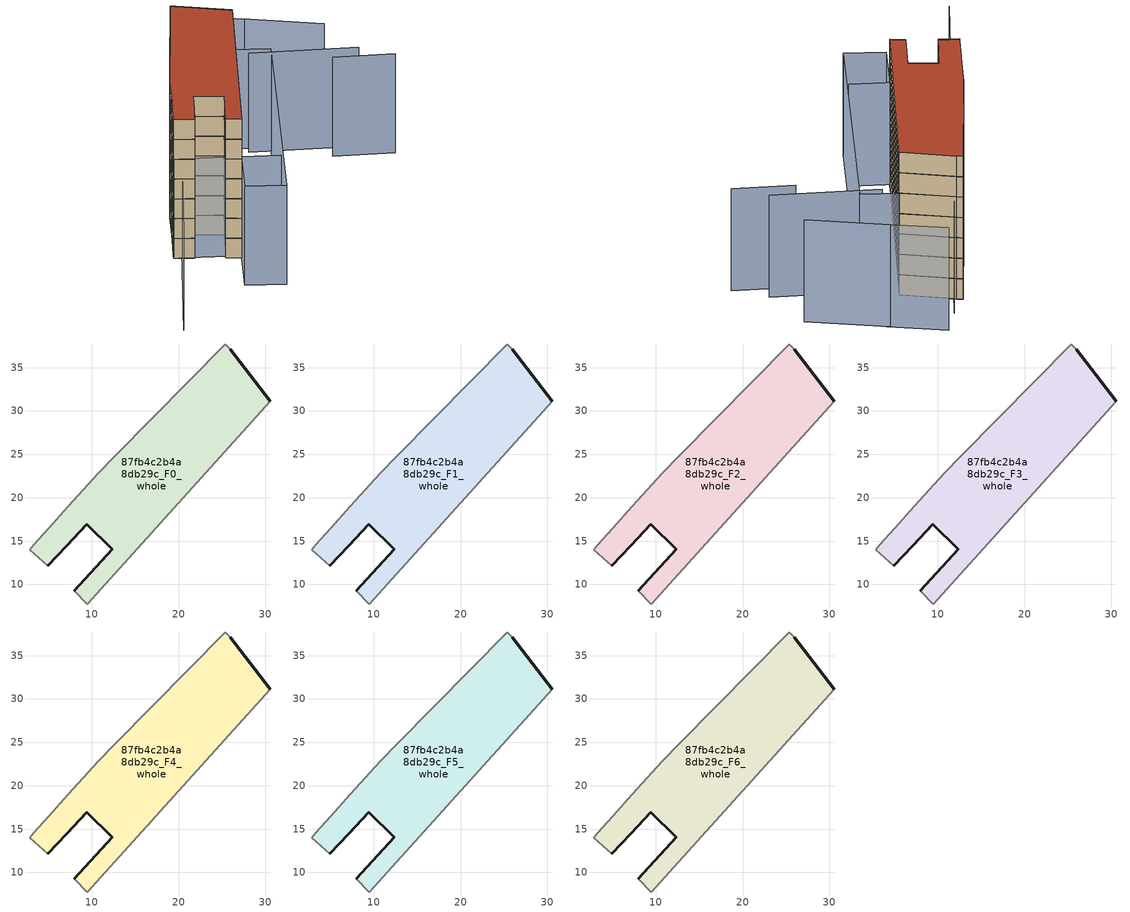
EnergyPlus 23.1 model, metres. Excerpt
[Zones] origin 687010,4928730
87fb4c2b4a8db29c_F0_whole
 floor ground (EU_floor_Construction): 12.38,14.08 7.95,9.25 9.47,7.75 30.55,31.12 25.94,37.12 25.42,37.72 12.73,24.84 10.77,22.84 7.31,19 5.07,16.5 3.32,14.55 2.88,14.01 4.93,12.14 7.12,14.45 9.41,16.96 z0
 wall outside (EU_wall_Construction): 7.95,9.25 12.38,14.08 9.41,16.96 7.12,14.45 4.93,12.14 / 25.94,37.12 30.55,31.12 z0:3
 wall adiabatic (EU_wall_Construction): 4.93,12.14 2.88,14.01 3.32,14.55 5.07,16.5 7.31,19 10.77,22.84 12.73,24.84 25.42,37.72 25.94,37.12 / 30.55,31.12 9.47,7.75 7.95,9.25 z0:3
87fb4c2b4a8db29c_F1_whole
 floor to 87fb4c2b4a8db29c_F0_whole (EU_floor_Construction): 12.38,14.08 7.95,9.25 9.47,7.75 30.55,31.12 25.94,37.12 25.42,37.72 12.73,24.84 10.77,22.84 7.31,19 5.07,16.5 3.32,14.55 2.88,14.01 4.93,12.14 7.12,14.45 9.41,16.96 z3
 wall outside (EU_wall_Construction): 7.95,9.25 12.38,14.08 9.41,16.96 7.12,14.45 4.93,12.14 / 25.94,37.12 30.55,31.12 z3:6
 wall adiabatic (EU_wall_Construction): 4.93,12.14 2.88,14.01 3.32,14.55 5.07,16.5 7.31,19 10.77,22.84 12.73,24.84 25.42,37.72 25.94,37.12 / 30.55,31.12 9.47,7.75 7.95,9.25 z3:6
87fb4c2b4a8db29c_F2_whole
 floor to 87fb4c2b4a8db29c_F1_whole (EU_floor_Construction): 12.38,14.08 7.95,9.25 9.47,7.75 30.55,31.12 25.94,37.12 25.42,37.72 12.73,24.84 10.77,22.84 7.31,19 5.07,16.5 3.32,14.55 2.88,14.01 4.93,12.14 7.12,14.45 9.41,16.96 z6
 wall outside (EU_wall_Construction): 7.95,9.25 12.38,14.08 9.41,16.96 7.12,14.45 4.93,12.14 / 25.94,37.12 30.55,31.12 z6:9
 wall adiabatic (EU_wall_Construction): 4.93,12.14 2.88,14.01 3.32,14.55 5.07,16.5 7.31,19 10.77,22.84 12.73,24.84 25.42,37.72 25.94,37.12 / 30.55,31.12 9.47,7.75 7.95,9.25 z6:9
87fb4c2b4a8db29c_F3_whole
 floor to 87fb4c2b4a8db29c_F2_whole (EU_floor_Construction): 12.38,14.08 7.95,9.25 9.47,7.75 30.55,31.12 25.94,37.12 25.42,37.72 12.73,24.84 10.77,22.84 7.31,19 5.07,16.5 3.32,14.55 2.88,14.01 4.93,12.14 7.12,14.45 9.41,16.96 z9
 wall outside (EU_wall_Construction): 7.95,9.25 12.38,14.08 9.41,16.96 7.12,14.45 4.93,12.14 / 25.94,37.12 30.55,31.12 z9:12
 wall adiabatic (EU_wall_Construction): 4.93,12.14 2.88,14.01 3.32,14.55 5.07,16.5 7.31,19 10.77,22.84 12.73,24.84 25.42,37.72 25.94,37.12 / 30.55,31.12 9.47,7.75 7.95,9.25 z9:12
87fb4c2b4a8db29c_F4_whole
 floor to 87fb4c2b4a8db29c_F3_whole (EU_floor_Construction): 12.38,14.08 7.95,9.25 9.47,7.75 30.55,31.12 25.94,37.12 25.42,37.72 12.73,24.84 10.77,22.84 7.31,19 5.07,16.5 3.32,14.55 2.88,14.01 4.93,12.14 7.12,14.45 9.41,16.96 z12
 wall outside (EU_wall_Construction): 7.95,9.25 12.38,14.08 9.41,16.96 7.12,14.45 4.93,12.14 / 25.94,37.12 30.55,31.12 z12:15
 wall adiabatic (EU_wall_Construction): 4.93,12.14 2.88,14.01 3.32,14.55 5.07,16.5 7.31,19 10.77,22.84 12.73,24.84 25.42,37.72 25.94,37.12 / 30.55,31.12 9.47,7.75 7.95,9.25 z12:15
87fb4c2b4a8db29c_F5_whole
 floor to 87fb4c2b4a8db29c_F4_whole (EU_floor_Construction): 12.38,14.08 7.95,9.25 9.47,7.75 30.55,31.12 25.94,37.12 25.42,37.72 12.73,24.84 10.77,22.84 7.31,19 5.07,16.5 3.32,14.55 2.88,14.01 4.93,12.14 7.12,14.45 9.41,16.96 z15
 wall outside (EU_wall_Construction): 7.95,9.25 12.38,14.08 9.41,16.96 7.12,14.45 4.93,12.14 / 25.94,37.12 30.55,31.12 z15:18
 wall adiabatic (EU_wall_Construction): 4.93,12.14 2.88,14.01 3.32,14.55 5.07,16.5 7.31,19 10.77,22.84 12.73,24.84 25.42,37.72 25.94,37.12 / 30.55,31.12 9.47,7.75 7.95,9.25 z15:18
87fb4c2b4a8db29c_F6_whole
 floor to 87fb4c2b4a8db29c_F5_whole (EU_floor_Construction): 12.38,14.08 7.95,9.25 9.47,7.75 30.55,31.12 25.94,37.12 25.42,37.72 12.73,24.84 10.77,22.84 7.31,19 5.07,16.5 3.32,14.55 2.88,14.01 4.93,12.14 7.12,14.45 9.41,16.96 z18
 wall outside (EU_wall_Construction): 7.95,9.25 12.38,14.08 9.41,16.96 7.12,14.45 4.93,12.14 / 25.94,37.12 30.55,31.12 z18:21
 wall adiabatic (EU_wall_Construction): 4.93,12.14 2.88,14.01 3.32,14.55 5.07,16.5 7.31,19 10.77,22.84 12.73,24.84 25.42,37.72 25.94,37.12 / 30.55,31.12 9.47,7.75 7.95,9.25 z18:21
 roof outside (EU_roof_Construction): 25.94,37.12 30.55,31.12 9.47,7.75 7.95,9.25 12.38,14.08 9.41,16.96 7.12,14.45 4.93,12.14 2.88,14.01 3.32,14.55 5.07,16.5 7.31,19 10.77,22.84 12.73,24.84 25.42,37.72 z21
shading: 2.88,14.02 14,4.84 / 31.39,28.77 43.06,19.7 / 38.6,20.1 45.3,14.97 / 29.01,39.76 -10.54,-1.64 / 44.52,27.76 37.59,36.61 / 37.82,36.25 32.75,42.55 / 34.45,27.7 8.51,-1.81 / 8.51,-1.81 4.31,1.88 / 4.31,1.88 30.25,31.39 / 30.25,31.39 34.45,27.7 z0:15
[Building]
EU S2 Campaign: North Axis=0; Terrain=City; Solar Distribution=FullExterior
[Site:Location]
Bologna: Latitude=44.5; Longitude=11.25; Time Zone=1; Elevation=37
[SizingPeriod:WeatherFileDays]
AnnualSizingPeriod: Begin Month=1; Begin Day of Month=1; End Month=12; End Day of Month=31; Day of Week for Start Day=Monday; Use Weather File Daylight Saving Period=No; Use Weather File Rain and Snow Indicators=No
[MATERIAL]
EU_InternalMass_Material: Roughness=MediumRough; Thickness=0.1; Conductivity=1; Density=1800; Specific Heat=900; Thermal Absorptance=0.9; Solar Absorptance=0.7; Visible Absorptance=0.7
[MATERIAL:NOMASS] Roughness=MediumRough; Thermal Absorptance=0.9; Solar Absorptance=0.7; Visible Absorptance=0.7
Name | Thermal Resistance
EU_wall_NoMass | 0.905828
EU_roof_NoMass | 0.37593
EU_floor_NoMass | 0.67114
[CONSTRUCTION]
EU_wall_Construction: EU_wall_NoMass
EU_roof_Construction: EU_roof_NoMass
EU_floor_Construction: EU_floor_NoMass
EU_InternalMass_Construction: EU_InternalMass_Material
[ZONE] Type=1; Multiplier=1; Ceiling Height=autocalculate; Floor Area=autocalculate; Part of Total Floor Area=Yes
Name | Volume
87fb4c2b4a8db29c_F0_whole | 771.898
87fb4c2b4a8db29c_F1_whole; 87fb4c2b4a8db29c_F2_whole; 87fb4c2b4a8db29c_F3_whole; 87fb4c2b4a8db29c_F4_whole; 87fb4c2b4a8db29c_F5_whole; 87fb4c2b4a8db29c_F6_whole | 771.899
[INTERNALMASS] Construction=EU_InternalMass_Construction; Surface Area=257.3
Name | Zone or ZoneList
87fb4c2b4a8db29c_F0_whole_EU_InternalMass | 87fb4c2b4a8db29c_F0_whole
87fb4c2b4a8db29c_F1_whole_EU_InternalMass | 87fb4c2b4a8db29c_F1_whole
87fb4c2b4a8db29c_F2_whole_EU_InternalMass | 87fb4c2b4a8db29c_F2_whole
87fb4c2b4a8db29c_F3_whole_EU_InternalMass | 87fb4c2b4a8db29c_F3_whole
87fb4c2b4a8db29c_F4_whole_EU_InternalMass | 87fb4c2b4a8db29c_F4_whole
87fb4c2b4a8db29c_F5_whole_EU_InternalMass | 87fb4c2b4a8db29c_F5_whole
87fb4c2b4a8db29c_F6_whole_EU_InternalMass | 87fb4c2b4a8db29c_F6_whole
[OTHEREQUIPMENT] Fuel Type=Electricity; Design Level Calculation Method=Watts/Area; Power per Zone Floor Area=1; Fraction Latent=0; Fraction Radiant=0; Fraction Lost=0; Carbon Dioxide Generation Rate=0; EndUse Subcategory=EU_Step8_InternalGains
Name | Zone or ZoneList or Space or SpaceList | Schedule
EU_Step8_InternalGain_87fb4c2b4a8db29c_F0_whole_f000 | 87fb4c2b4a8db29c_F0_whole | EU_Step8_GainSchedule_87fb4c2b4a8db29c_F0_whole_f000
EU_Step8_InternalGain_87fb4c2b4a8db29c_F1_whole_f000 | 87fb4c2b4a8db29c_F1_whole | EU_Step8_GainSchedule_87fb4c2b4a8db29c_F1_whole_f000
EU_Step8_InternalGain_87fb4c2b4a8db29c_F2_whole_f000 | 87fb4c2b4a8db29c_F2_whole | EU_Step8_GainSchedule_87fb4c2b4a8db29c_F2_whole_f000
EU_Step8_InternalGain_87fb4c2b4a8db29c_F3_whole_f000 | 87fb4c2b4a8db29c_F3_whole | EU_Step8_GainSchedule_87fb4c2b4a8db29c_F3_whole_f000
EU_Step8_InternalGain_87fb4c2b4a8db29c_F4_whole_f000 | 87fb4c2b4a8db29c_F4_whole | EU_Step8_GainSchedule_87fb4c2b4a8db29c_F4_whole_f000
EU_Step8_InternalGain_87fb4c2b4a8db29c_F5_whole_f000 | 87fb4c2b4a8db29c_F5_whole | EU_Step8_GainSchedule_87fb4c2b4a8db29c_F5_whole_f000
EU_Step8_InternalGain_87fb4c2b4a8db29c_F6_whole_f000 | 87fb4c2b4a8db29c_F6_whole | EU_Step8_GainSchedule_87fb4c2b4a8db29c_F6_whole_f000
[ZONEVENTILATION:DESIGNFLOWRATE] Schedule=EU_AlwaysOn; Design Flow Rate Calculation Method=AirChanges/Hour; Air Changes per Hour=0.73129; Ventilation Type=Natural; Fan Pressure Rise=0; Fan Total Efficiency=1; Constant Term Coefficient=1; Temperature Term Coefficient=0; Velocity Term Coefficient=0; Velocity Squared Term Coefficient=0; Minimum Indoor Temperature=-100; Maximum Indoor Temperature=100; Delta Temperature=-100; Minimum Outdoor Temperature=-100; Maximum Outdoor Temperature=100; Maximum Wind Speed=40
Name | Zone or ZoneList or Space or SpaceList
EU_ConstantAir_87fb4c2b4a8db29c_F0_whole | 87fb4c2b4a8db29c_F0_whole
EU_ConstantAir_87fb4c2b4a8db29c_F1_whole | 87fb4c2b4a8db29c_F1_whole
EU_ConstantAir_87fb4c2b4a8db29c_F2_whole | 87fb4c2b4a8db29c_F2_whole
EU_ConstantAir_87fb4c2b4a8db29c_F3_whole | 87fb4c2b4a8db29c_F3_whole
EU_ConstantAir_87fb4c2b4a8db29c_F4_whole | 87fb4c2b4a8db29c_F4_whole
EU_ConstantAir_87fb4c2b4a8db29c_F5_whole | 87fb4c2b4a8db29c_F5_whole
EU_ConstantAir_87fb4c2b4a8db29c_F6_whole | 87fb4c2b4a8db29c_F6_whole
[HVACTEMPLATE:THERMOSTAT] Constant Heating Setpoint=20; Constant Cooling Setpoint=50
EU_HeatOnly_87fb4c2b4a8db29c_F0_whole; EU_HeatOnly_87fb4c2b4a8db29c_F1_whole; EU_HeatOnly_87fb4c2b4a8db29c_F2_whole; EU_HeatOnly_87fb4c2b4a8db29c_F3_whole; EU_HeatOnly_87fb4c2b4a8db29c_F4_whole; EU_HeatOnly_87fb4c2b4a8db29c_F5_whole; EU_HeatOnly_87fb4c2b4a8db29c_F6_whole
[HVACTEMPLATE:ZONE:IDEALLOADSAIRSYSTEM] System Availability Schedule=EU_AlwaysOn; Maximum Heating Supply Air Temperature=50; Minimum Cooling Supply Air Temperature=13; Maximum Heating Supply Air Humidity Ratio=0.0156; Minimum Cooling Supply Air Humidity Ratio=0.0077; Heating Limit=NoLimit; Cooling Limit=NoLimit; Heating Availability Schedule=EU_AlwaysOn; Cooling Availability Schedule=EU_CoolingOff; Dehumidification Control Type=ConstantSensibleHeatRatio; Cooling Sensible Heat Ratio=0.7; Dehumidification Setpoint=60; Humidification Control Type=None; Humidification Setpoint=30; Outdoor Air Method=None; Outdoor Air Flow Rate per Person=0.00944; Outdoor Air Flow Rate per Zone Floor Area=0; Outdoor Air Flow Rate per Zone=0; Demand Controlled Ventilation Type=None; Outdoor Air Economizer Type=NoEconomizer; Heat Recovery Type=None; Sensible Heat Recovery Effectiveness=0.7; Latent Heat Recovery Effectiveness=0.65
Name | Template Thermostat
87fb4c2b4a8db29c_F0_whole | EU_HeatOnly_87fb4c2b4a8db29c_F0_whole
87fb4c2b4a8db29c_F1_whole | EU_HeatOnly_87fb4c2b4a8db29c_F1_whole
87fb4c2b4a8db29c_F2_whole | EU_HeatOnly_87fb4c2b4a8db29c_F2_whole
87fb4c2b4a8db29c_F3_whole | EU_HeatOnly_87fb4c2b4a8db29c_F3_whole
87fb4c2b4a8db29c_F4_whole | EU_HeatOnly_87fb4c2b4a8db29c_F4_whole
87fb4c2b4a8db29c_F5_whole | EU_HeatOnly_87fb4c2b4a8db29c_F5_whole
87fb4c2b4a8db29c_F6_whole | EU_HeatOnly_87fb4c2b4a8db29c_F6_whole
[SIZING:ZONE] Zone Cooling Design Supply Air Temperature Input Method=SupplyAirTemperature; Zone Cooling Design Supply Air Temperature=13; Zone Heating Design Supply Air Temperature Input Method=SupplyAirTemperature; Zone Heating Design Supply Air Temperature=50; Zone Cooling Design Supply Air Humidity Ratio=0.008; Zone Heating Design Supply Air Humidity Ratio=0.008; Cooling Design Air Flow Method=DesignDay; Cooling Design Air Flow Rate=0; Cooling Minimum Air Flow per Zone Floor Area=0.000762; Cooling Minimum Air Flow=0; Cooling Minimum Air Flow Fraction=0.2; Heating Design Air Flow Method=DesignDay; Heating Design Air Flow Rate=0; Heating Maximum Air Flow per Zone Floor Area=0.002032; Heating Maximum Air Flow=0.141576; Heating Maximum Air Flow Fraction=0.3; Account for Dedicated Outdoor Air System=No; Dedicated Outdoor Air System Control Strategy=NeutralSupplyAir; Dedicated Outdoor Air Low Setpoint Temperature for Design=autosize; Dedicated Outdoor Air High Setpoint Temperature for Design=autosize; Zone Load Sizing Method=Sensible Load Only No Latent Load; Zone Latent Cooling Design Supply Air Humidity Ratio Input Method=HumidityRatioDifference; Zone Cooling Design Supply Air Humidity Ratio Difference=0.005; Zone Latent Heating Design Supply Air Humidity Ratio Input Method=HumidityRatioDifference; Zone Humidification Design Supply Air Humidity Ratio Difference=0.005
87fb4c2b4a8db29c_F0_whole; 87fb4c2b4a8db29c_F1_whole; 87fb4c2b4a8db29c_F2_whole; 87fb4c2b4a8db29c_F3_whole; 87fb4c2b4a8db29c_F4_whole; 87fb4c2b4a8db29c_F5_whole; 87fb4c2b4a8db29c_F6_whole
[SCHEDULE:CONSTANT]
Name | Hourly Value
EU_AlwaysOn | 1
EU_CoolingOff | 0
[SCHEDULE:FILE] Column Number=1; Rows to Skip at Top=0; Number of Hours of Data=8760; Column Separator=Comma; Interpolate to Timestep=No; Minutes per Item=60; Adjust Schedule for Daylight Savings=Yes
Name | File
EU_Step8_GainSchedule_87fb4c2b4a8db29c_F0_whole_f000 | ../../schedules/87fb4c2b4a8db29c/87fb4c2b4a8db29c_F0_whole_f000_gain.csv
EU_Step8_GainSchedule_87fb4c2b4a8db29c_F1_whole_f000 | ../../schedules/87fb4c2b4a8db29c/87fb4c2b4a8db29c_F1_whole_f000_gain.csv
EU_Step8_GainSchedule_87fb4c2b4a8db29c_F2_whole_f000 | ../../schedules/87fb4c2b4a8db29c/87fb4c2b4a8db29c_F2_whole_f000_gain.csv
EU_Step8_GainSchedule_87fb4c2b4a8db29c_F3_whole_f000 | ../../schedules/87fb4c2b4a8db29c/87fb4c2b4a8db29c_F3_whole_f000_gain.csv
EU_Step8_GainSchedule_87fb4c2b4a8db29c_F4_whole_f000 | ../../schedules/87fb4c2b4a8db29c/87fb4c2b4a8db29c_F4_whole_f000_gain.csv
EU_Step8_GainSchedule_87fb4c2b4a8db29c_F5_whole_f000 | ../../schedules/87fb4c2b4a8db29c/87fb4c2b4a8db29c_F5_whole_f000_gain.csv
EU_Step8_GainSchedule_87fb4c2b4a8db29c_F6_whole_f000 | ../../schedules/87fb4c2b4a8db29c/87fb4c2b4a8db29c_F6_whole_f000_gain.csv
